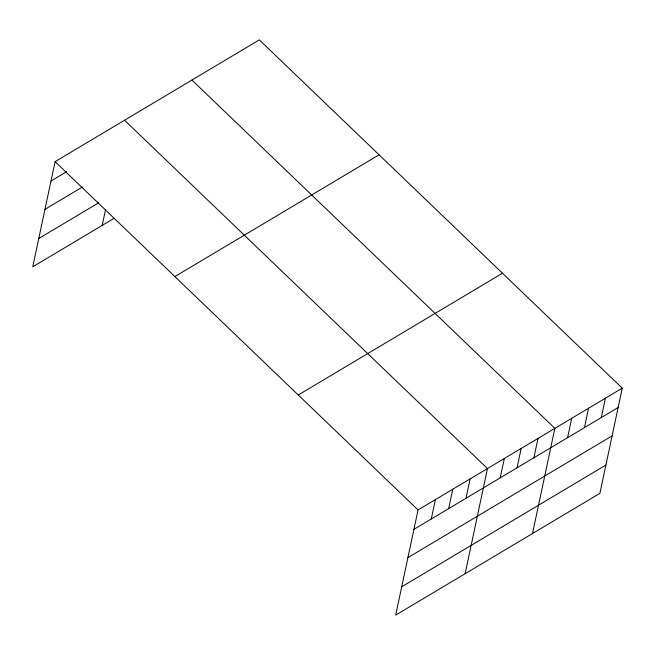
<?xml version="1.0" encoding="UTF-8"?>
<svg xmlns="http://www.w3.org/2000/svg" width="655" height="655" viewBox="0 0 655 655"><rect width="100%" height="100%" fill="white"/><g stroke="black" fill="none" stroke-linecap="round" stroke-linejoin="round"><path stroke-width="0.98" d="M622.25 388.178L418.046 509.942L395.685 615.127L599.89 493.354L622.25 388.178L259.315 39.873L55.11 161.646L32.75 266.822L113.97 218.393M102.18 225.426L105.586 209.379M431.285 518.965L435.403 499.593M448.642 508.616L452.761 489.244M466 498.267L470.118 478.887M465.115 573.723L487.476 468.538L124.54 120.242M500.207 477.872L504.325 458.492M517.049 467.826L521.167 448.446M533.899 457.779L538.017 438.4M532.507 533.538L554.859 428.354L191.923 80.057M567.59 437.687L571.709 418.308M584.44 427.641L588.558 408.27M601.282 417.595L605.4 398.224M50.992 181.017L66.614 171.7M44.974 209.338L82.284 187.084M38.768 238.51L98.651 202.804M174.877 276.582L379.081 154.817M298.279 395.006L502.483 273.233M413.927 529.314L618.132 407.549M407.909 557.634L612.114 435.862M401.712 586.806L605.908 465.042M55.11 161.646L418.046 509.942"/></g></svg>
